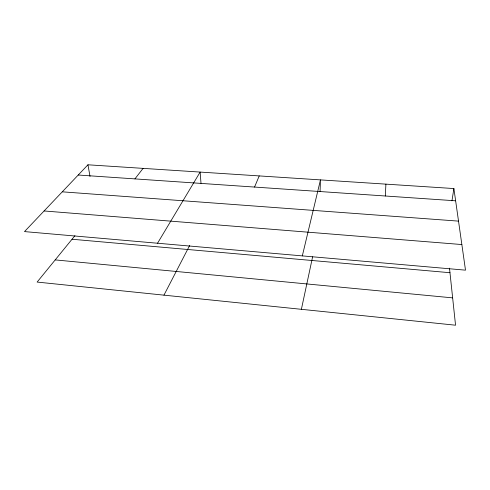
<?xml version="1.0" encoding="UTF-8"?>
<svg xmlns="http://www.w3.org/2000/svg" width="490" height="490" viewBox="0 0 490 490"><rect width="100%" height="100%" fill="white"/><g stroke="black" fill="none" stroke-linecap="round" stroke-linejoin="round"><path stroke-width="0.73" d="M320.068 191.645L320.46 179.891L302.324 255.896M385.318 196L385.906 184.142M451.958 200.857L453.887 188.552L87.949 164.793L24.5 231.599L465.5 270.161L453.887 188.552M301.387 309.312L312.614 256.803M254.549 187.064L259.228 175.916M163.954 295.145L189.661 245.472M157.541 243.23L200.141 172.082L201.004 183.309M134.928 178.893L143.08 168.376M74.909 235.715L37.124 282.075L455.547 325.207L449.489 268.165M78.235 175.022L455.627 200.802M62.273 191.829L458.518 221.125M44.094 210.963L461.856 244.553M72.03 239.243L449.973 272.71M55.192 259.902L452.644 297.871M87.949 164.793L90.019 176.449"/></g></svg>
